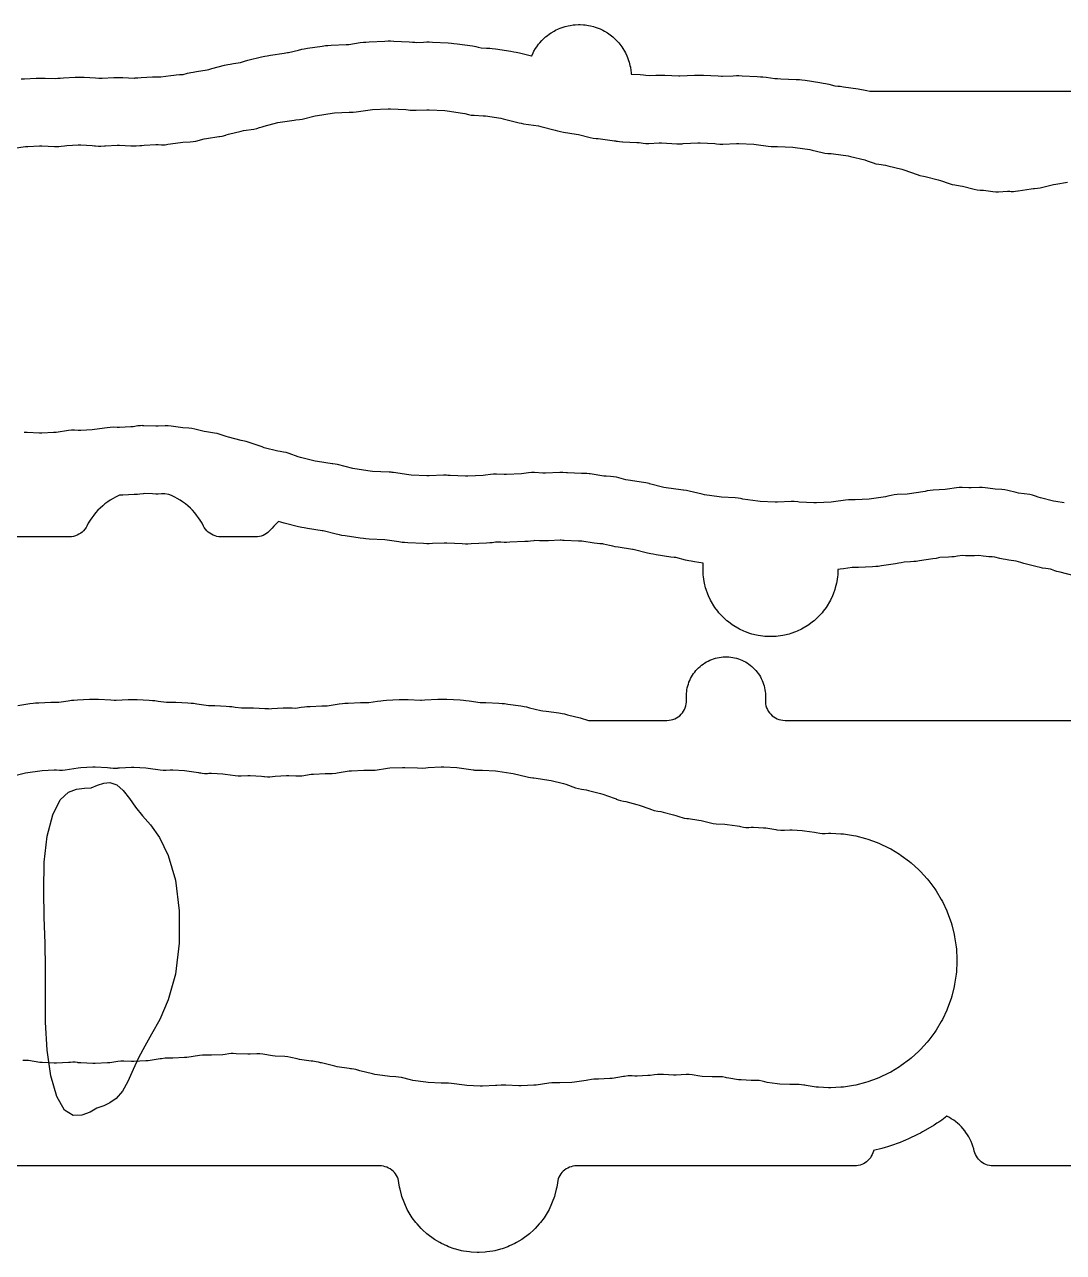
# Model space of a CAD drawing. Extents: x 425531 to 428300, y 1577248 to 1578701.
# Drawn here: x 427149.9 to 427364.6, y 1578158.7 to 1578412.3 of the extents above; entities that cross this region are included whole.
import ezdxf

# ---------------------------------------------------------------- set-up
doc = ezdxf.new("R2010")
doc.units = 21
for name, color, linetype, true_color in [('L-GOLF-BNKR', 7, 'Continuous', 0xe9dcb5), ('L-GOLF-FWY', 7, 'Continuous', 0x6a9e35), ('L-GOLF-ROUGH', 7, 'Continuous', 0x4f7d2c)]:
    doc.layers.add(name, color=color, linetype=linetype, true_color=true_color)

msp = doc.modelspace()

# ---------------------------------------------------------------- linework, layer by layer
at = {"layer": 'L-GOLF-BNKR', "elevation": 72.17}
msp.add_lwpolyline([(427154.2, 1578222.6), (427154, 1578227.9), (427153.9, 1578233.5), (427154, 1578239.3), (427154.6, 1578244.7), (427155.8, 1578249.1), (427157.3, 1578252.2), (427159, 1578253.8), (427160.7, 1578254.4), (427162.3, 1578254.6), (427163.7, 1578254.7), (427165, 1578255.2), (427166.3, 1578255.6), (427167.6, 1578255.8), (427169, 1578255.3), (427170.3, 1578254.1), (427171.6, 1578252.5), (427172.9, 1578250.7), (427174.3, 1578248.9), (427176, 1578247), (427177.8, 1578244.4), (427179.6, 1578240.7), (427181.1, 1578235.6), (427181.9, 1578229.3), (427181.9, 1578222.6), (427181.1, 1578216.2), (427179.6, 1578210.9), (427177.9, 1578206.8), (427176.2, 1578203.8), (427174.8, 1578201.3), (427173.5, 1578198.9), (427172.4, 1578196.5), (427171.3, 1578194), (427170.2, 1578192), (427168.9, 1578190.5), (427167.6, 1578189.6), (427166.3, 1578189), (427164.9, 1578188.5), (427163.5, 1578187.7), (427161.8, 1578187.1), (427160, 1578187), (427158.2, 1578188.1), (427156.6, 1578190.9), (427155.4, 1578195.2), (427154.6, 1578200.5), (427154.3, 1578206.3), (427154.3, 1578212), (427154.3, 1578217.4), (427154.2, 1578222.6)], close=True, dxfattribs=at)
at = {"layer": 'L-GOLF-FWY'}
for points, elevation in [([(427147.78, 1578386.73), (427150.15, 1578387.08), (427150.64, 1578387.13), (427153.05, 1578387.25), (427153.55, 1578387.25), (427156.11, 1578387.12), (427156.15, 1578387.12), (427156.59, 1578387.1), (427157, 1578387.11), (427157.51, 1578387.16), (427158.17, 1578387.26), (427158.66, 1578387.31), (427161.05, 1578387.42), (427161.55, 1578387.42), (427163.94, 1578387.31), (427164.43, 1578387.26), (427164.6, 1578387.23), (427165.21, 1578387.17), (427165.7, 1578387.17), (427166.43, 1578387.25), (427166.43, 1578387.24), (427166.69, 1578387.26), (427169.05, 1578387.38), (427169.55, 1578387.38), (427171.91, 1578387.26), (427172.16, 1578387.25), (427172.25, 1578387.24), (427173.01, 1578387.21), (427173.78, 1578387.28), (427174.2, 1578387.34), (427174.69, 1578387.39), (427177.05, 1578387.5), (427177.55, 1578387.5), (427178.21, 1578387.47), (427178.97, 1578387.48), (427179.56, 1578387.56), (427182.17, 1578387.94), (427182.64, 1578387.99), (427184.14, 1578388.06), (427184.75, 1578388.12), (427185.35, 1578388.24), (427187.04, 1578388.66), (427187.53, 1578388.76), (427190.1, 1578389.14), (427190.22, 1578389.17), (427190.8, 1578389.26), (427191.54, 1578389.47), (427191.6, 1578389.49), (427192.07, 1578389.64), (427194.7, 1578390.29), (427195.18, 1578390.39), (427197.32, 1578390.71), (427197.92, 1578390.83), (427198.5, 1578391.01), (427199.01, 1578391.19), (427199.48, 1578391.33), (427202.3, 1578392.04), (427202.79, 1578392.13), (427205.66, 1578392.56), (427205.99, 1578392.59), (427205.99, 1578392.59), (427206.72, 1578392.67), (427207.32, 1578392.78), (427209.96, 1578393.45), (427210.44, 1578393.54), (427213.49, 1578393.99), (427213.98, 1578394.04), (427217.05, 1578394.19), (427217.3, 1578394.2), (427217.37, 1578394.2), (427217.55, 1578394.21), (427217.86, 1578394.21), (427218.47, 1578394.27), (427221.38, 1578394.7), (427221.87, 1578394.75), (427225.05, 1578394.9), (427225.55, 1578394.9), (427228.73, 1578394.75), (427229.22, 1578394.7), (427229.63, 1578394.64), (427230.24, 1578394.58), (427230.85, 1578394.58), (427233.05, 1578394.69), (427233.55, 1578394.69), (427236.76, 1578394.53), (427237.25, 1578394.48), (427240.43, 1578394.01), (427240.92, 1578393.91), (427241.65, 1578393.73), (427242.25, 1578393.61), (427242.86, 1578393.55), (427244.71, 1578393.46), (427245.2, 1578393.41), (427248.34, 1578392.95), (427248.82, 1578392.85), (427251.89, 1578392.08), (427252.13, 1578392.01), (427252.57, 1578391.9), (427253.03, 1578391.81), (427256.15, 1578391.35), (427256.63, 1578391.25), (427259.61, 1578390.51), (427260.08, 1578390.36), (427260.11, 1578390.35), (427260.7, 1578390.17), (427261.3, 1578390.05), (427263.95, 1578389.66), (427264.43, 1578389.57), (427266.81, 1578388.97), (427267.41, 1578388.85), (427268.02, 1578388.79), (427268.45, 1578388.77), (427268.94, 1578388.72), (427271.82, 1578388.29), (427272.06, 1578388.25), (427272.17, 1578388.23), (427272.35, 1578388.2), (427272.48, 1578388.18), (427272.88, 1578388.13), (427273.49, 1578388.1), (427273.49, 1578388.1), (427273.55, 1578388.1), (427276.45, 1578387.96), (427276.94, 1578387.91), (427277.73, 1578387.79), (427278.34, 1578387.73), (427278.95, 1578387.73), (427281.05, 1578387.83), (427281.55, 1578387.83), (427284.71, 1578387.68), (427284.75, 1578387.68), (427285.2, 1578387.66), (427285.85, 1578387.69), (427286.02, 1578387.7), (427289.05, 1578387.85), (427289.55, 1578387.85), (427292.58, 1578387.7), (427292.88, 1578387.67), (427292.88, 1578387.67), (427293.61, 1578387.6), (427294.22, 1578387.6), (427297.05, 1578387.74), (427297.55, 1578387.74), (427300.64, 1578387.59), (427301.13, 1578387.54), (427303.59, 1578387.18), (427304.2, 1578387.12), (427304.82, 1578387.12), (427305.05, 1578387.13), (427305.55, 1578387.13), (427308.66, 1578386.97), (427309.15, 1578386.93), (427312.23, 1578386.47), (427312.71, 1578386.37), (427314.72, 1578385.87), (427315.32, 1578385.75), (427315.93, 1578385.69), (427316.6, 1578385.66), (427317.09, 1578385.61), (427320.11, 1578385.16), (427320.59, 1578385.07), (427323.56, 1578384.32), (427324.03, 1578384.18), (427325.26, 1578383.74), (427325.84, 1578383.56), (427326.44, 1578383.44), (427327.86, 1578383.23), (427328.34, 1578383.14), (427331.18, 1578382.42), (427331.65, 1578382.28), (427334.37, 1578381.31), (427334.95, 1578381.13), (427335.67, 1578380.99), (427335.67, 1578380.99), (427336.02, 1578380.92), (427338.71, 1578380.25), (427339.18, 1578380.1), (427340.99, 1578379.45), (427341.58, 1578379.28), (427342.18, 1578379.16), (427343.24, 1578379), (427343.73, 1578378.9), (427346.15, 1578378.3), (427346.75, 1578378.18), (427347.36, 1578378.12), (427348.08, 1578378.08), (427348.56, 1578378.03), (427349.99, 1578377.82), (427350.6, 1578377.76), (427351.21, 1578377.76), (427353.05, 1578377.85), (427353.55, 1578377.85), (427353.8, 1578377.84), (427354.31, 1578377.84), (427354.72, 1578377.87), (427355.19, 1578377.94), (427355.23, 1578377.95), (427357.94, 1578378.35), (427358.43, 1578378.4), (427358.61, 1578378.41), (427359.22, 1578378.47), (427359.82, 1578378.59), (427362.55, 1578379.27), (427363.03, 1578379.36), (427365.43, 1578379.72)], 75.29), ([(427364.72, 1578313.54), (427363.03, 1578313.79), (427362.55, 1578313.89), (427359.85, 1578314.57), (427359.38, 1578314.71), (427358.81, 1578314.91), (427358.22, 1578315.09), (427357.62, 1578315.21), (427355.34, 1578315.55), (427354.86, 1578315.64), (427353.09, 1578316.09), (427352.49, 1578316.21), (427351.88, 1578316.27), (427350.52, 1578316.33), (427350.03, 1578316.38), (427348.44, 1578316.62), (427347.83, 1578316.68), (427347.22, 1578316.68), (427345.55, 1578316.6), (427345.05, 1578316.6), (427343.7, 1578316.66), (427343.08, 1578316.66), (427342.47, 1578316.6), (427340.65, 1578316.33), (427340.16, 1578316.28), (427337.68, 1578316.16), (427337.07, 1578316.1), (427336.47, 1578315.98), (427336.02, 1578315.87), (427335.54, 1578315.77), (427332.8, 1578315.37), (427332.31, 1578315.32), (427330.23, 1578315.22), (427329.62, 1578315.16), (427329.02, 1578315.04), (427328.34, 1578314.87), (427327.86, 1578314.77), (427324.96, 1578314.34), (427324.47, 1578314.29), (427321.55, 1578314.15), (427321.05, 1578314.15), (427320.82, 1578314.16), (427320.2, 1578314.16), (427319.59, 1578314.1), (427317.09, 1578313.73), (427316.6, 1578313.68), (427313.55, 1578313.53), (427313.05, 1578313.53), (427310, 1578313.68), (427309.69, 1578313.71), (427309.69, 1578313.71), (427308.96, 1578313.78), (427308.35, 1578313.78), (427305.55, 1578313.64), (427305.05, 1578313.64), (427301.94, 1578313.8), (427301.45, 1578313.85), (427298.37, 1578314.3), (427298.13, 1578314.34), (427297.89, 1578314.39), (427297.89, 1578314.39), (427297.41, 1578314.49), (427296.8, 1578314.55), (427293.96, 1578314.69), (427293.47, 1578314.74), (427290.4, 1578315.19), (427289.92, 1578315.29), (427287.29, 1578315.95), (427286.69, 1578316.06), (427286.08, 1578316.12), (427286.02, 1578316.13), (427285.53, 1578316.18), (427282.53, 1578316.62), (427282.05, 1578316.72), (427279.1, 1578317.45), (427278.98, 1578317.49), (427278.33, 1578317.65), (427277.85, 1578317.72), (427274.69, 1578318.19), (427274.2, 1578318.29), (427272.22, 1578318.79), (427271.62, 1578318.91), (427271.01, 1578318.97), (427270.15, 1578319.01), (427269.66, 1578319.06), (427266.82, 1578319.48), (427266.6, 1578319.5), (427266.11, 1578319.56), (427265.48, 1578319.57), (427265.42, 1578319.57), (427265.17, 1578319.58), (427265.05, 1578319.58), (427262.15, 1578319.73), (427261.89, 1578319.75), (427261.14, 1578319.82), (427260.53, 1578319.82), (427257.55, 1578319.67), (427257.05, 1578319.67), (427255.32, 1578319.76), (427254.71, 1578319.76), (427254.1, 1578319.7), (427253.1, 1578319.55), (427252.62, 1578319.5), (427249.55, 1578319.35), (427249.05, 1578319.35), (427247.45, 1578319.43), (427246.84, 1578319.43), (427246.23, 1578319.37), (427245.2, 1578319.22), (427244.71, 1578319.17), (427241.55, 1578319.02), (427241.05, 1578319.02), (427237.89, 1578319.17), (427237.64, 1578319.19), (427237.6, 1578319.19), (427237.4, 1578319.2), (427237.11, 1578319.23), (427236.49, 1578319.23), (427233.55, 1578319.09), (427233.05, 1578319.09), (427229.84, 1578319.25), (427229.35, 1578319.29), (427226.15, 1578319.77), (427225.92, 1578319.79), (427225.66, 1578319.83), (427225.3, 1578319.85), (427225.29, 1578319.85), (427221.86, 1578320.02), (427221.38, 1578320.07), (427218.22, 1578320.54), (427217.74, 1578320.63), (427214.6, 1578321.42), (427214.15, 1578321.52), (427213.63, 1578321.59), (427213.49, 1578321.6), (427210.44, 1578322.06), (427209.96, 1578322.15), (427206.97, 1578322.9), (427206.5, 1578323.04), (427204.61, 1578323.72), (427204.03, 1578323.9), (427203.43, 1578324.02), (427202.78, 1578324.11), (427202.3, 1578324.21), (427199.48, 1578324.91), (427199.01, 1578325.06), (427196.35, 1578326.01), (427195.76, 1578326.19), (427195.04, 1578326.33), (427195.04, 1578326.33), (427194.69, 1578326.4), (427192.06, 1578327.06), (427191.6, 1578327.2), (427190.35, 1578327.65), (427189.77, 1578327.82), (427189.16, 1578327.94), (427187.53, 1578328.19), (427187.04, 1578328.28), (427185.12, 1578328.76), (427184.52, 1578328.88), (427183.91, 1578328.94), (427182.64, 1578329.01), (427182.15, 1578329.05), (427180.23, 1578329.34), (427179.62, 1578329.4), (427179, 1578329.4), (427177.55, 1578329.33), (427177.05, 1578329.33), (427174.59, 1578329.45), (427174.41, 1578329.45), (427174.28, 1578329.46), (427173.87, 1578329.45), (427173.36, 1578329.39), (427172.4, 1578329.25), (427171.91, 1578329.2), (427169.55, 1578329.09), (427169.05, 1578329.09), (427168.39, 1578329.12), (427167.62, 1578329.11), (427167.02, 1578329.03), (427164.42, 1578328.65), (427163.94, 1578328.6), (427161.55, 1578328.48), (427161.05, 1578328.48), (427160.25, 1578328.52), (427159.63, 1578328.52), (427159.02, 1578328.46), (427156.45, 1578328.08), (427155.96, 1578328.03), (427153.55, 1578327.91), (427153.05, 1578327.91), (427150.52, 1578328.04), (427149.9, 1578328.04)], 75.29), ([(427148.21, 1578257.27), (427150.15, 1578257.75), (427150.63, 1578257.85), (427153.09, 1578258.21), (427153.58, 1578258.26), (427156.05, 1578258.38), (427156.55, 1578258.38), (427157.14, 1578258.35), (427157.76, 1578258.35), (427158.37, 1578258.41), (427161.05, 1578258.82), (427161.55, 1578258.87), (427164.05, 1578258.99), (427164.55, 1578258.99), (427167.06, 1578258.86), (427167.55, 1578258.82), (427167.71, 1578258.79), (427168.23, 1578258.74), (427168.64, 1578258.73), (427169.16, 1578258.76), (427169.32, 1578258.78), (427169.58, 1578258.8), (427172.05, 1578258.92), (427172.55, 1578258.92), (427175.03, 1578258.8), (427175.52, 1578258.75), (427177.98, 1578258.38), (427178.59, 1578258.32), (427179.2, 1578258.32), (427180.05, 1578258.36), (427180.55, 1578258.36), (427182.97, 1578258.25), (427183.46, 1578258.2), (427185.87, 1578257.84), (427186.11, 1578257.8), (427186.14, 1578257.79), (427186.35, 1578257.76), (427186.62, 1578257.71), (427187.11, 1578257.66), (427187.72, 1578257.66), (427188.05, 1578257.68), (427188.55, 1578257.68), (427190.91, 1578257.56), (427191.4, 1578257.51), (427193.49, 1578257.2), (427194.1, 1578257.14), (427194.71, 1578257.14), (427196.05, 1578257.21), (427196.55, 1578257.21), (427198.88, 1578257.09), (427199.37, 1578257.04), (427199.5, 1578257.02), (427200.11, 1578256.96), (427200.6, 1578256.96), (427201.21, 1578257.02), (427201.21, 1578257.02), (427201.7, 1578257.07), (427204.05, 1578257.19), (427204.55, 1578257.19), (427205.98, 1578257.12), (427206.6, 1578257.12), (427207.21, 1578257.18), (427209.14, 1578257.46), (427209.63, 1578257.51), (427212.05, 1578257.63), (427212.55, 1578257.63), (427212.74, 1578257.62), (427213.51, 1578257.63), (427214.27, 1578257.73), (427214.27, 1578257.73), (427214.51, 1578257.78), (427217.03, 1578258.15), (427217.52, 1578258.2), (427220.05, 1578258.32), (427220.55, 1578258.32), (427221.2, 1578258.29), (427221.81, 1578258.29), (427222.42, 1578258.35), (427224.92, 1578258.72), (427225.41, 1578258.77), (427228.05, 1578258.9), (427228.55, 1578258.9), (427231.16, 1578258.77), (427232.09, 1578258.74), (427232.85, 1578258.8), (427232.86, 1578258.8), (427233.34, 1578258.85), (427236.05, 1578258.98), (427236.55, 1578258.98), (427239.26, 1578258.85), (427239.74, 1578258.8), (427242.63, 1578258.37), (427242.71, 1578258.37), (427242.94, 1578258.33), (427243.35, 1578258.3), (427243.86, 1578258.3), (427244.05, 1578258.31), (427244.55, 1578258.31), (427247.25, 1578258.18), (427247.74, 1578258.13), (427250.43, 1578257.73), (427250.91, 1578257.64), (427253.78, 1578256.92), (427253.78, 1578256.92), (427253.82, 1578256.91), (427254.08, 1578256.84), (427254.49, 1578256.77), (427254.99, 1578256.73), (427255.18, 1578256.72), (427255.67, 1578256.67), (427258.28, 1578256.28), (427258.76, 1578256.19), (427261.31, 1578255.55), (427261.78, 1578255.4), (427263.81, 1578254.68), (427264.39, 1578254.5), (427264.99, 1578254.38), (427266.01, 1578254.23), (427266.5, 1578254.14), (427268.93, 1578253.53), (427269.4, 1578253.38), (427271.75, 1578252.54), (427271.98, 1578252.45), (427272.17, 1578252.38), (427272.21, 1578252.36), (427272.62, 1578252.19), (427273.09, 1578252.05), (427273.69, 1578251.93), (427273.71, 1578251.93), (427274.19, 1578251.83), (427276.47, 1578251.26), (427276.94, 1578251.12), (427279.16, 1578250.32), (427279.3, 1578250.27), (427280.06, 1578250.01), (427280.81, 1578249.85), (427281.43, 1578249.76), (427281.91, 1578249.66), (427284.06, 1578249.12), (427284.53, 1578248.98), (427285.35, 1578248.69), (427285.84, 1578248.53), (427286.24, 1578248.44), (427286.75, 1578248.37), (427286.91, 1578248.36), (427287.16, 1578248.33), (427289.24, 1578248.02), (427289.73, 1578247.92), (427291.64, 1578247.44), (427292.24, 1578247.32), (427292.85, 1578247.26), (427294.62, 1578247.18), (427295.11, 1578247.13), (427297.16, 1578246.82), (427297.64, 1578246.73), (427297.86, 1578246.67), (427298.46, 1578246.55), (427298.95, 1578246.51), (427299.56, 1578246.51), (427300.05, 1578246.53), (427300.55, 1578246.53), (427302.62, 1578246.43), (427303.11, 1578246.38), (427305.16, 1578246.07), (427305.4, 1578246.03), (427305.42, 1578246.03), (427306.18, 1578245.93), (427306.94, 1578245.92), (427308.05, 1578245.97), (427308.55, 1578245.97), (427310.63, 1578245.87), (427311.12, 1578245.82), (427313.19, 1578245.51), (427313.53, 1578245.45), (427313.53, 1578245.45), (427314.25, 1578245.31), (427314.73, 1578245.26), (427315.35, 1578245.26), (427316.05, 1578245.29), (427316.55, 1578245.29), (427318.63, 1578245.19), (427319.12, 1578245.14), (427321.19, 1578244.83), (427321.67, 1578244.74), (427323.69, 1578244.23), (427324.16, 1578244.09), (427326.13, 1578243.39), (427326.58, 1578243.2), (427328.47, 1578242.3), (427328.9, 1578242.07), (427330.69, 1578241), (427331.1, 1578240.73), (427332.78, 1578239.48), (427333.16, 1578239.17), (427334.71, 1578237.77), (427335.05, 1578237.42), (427336.46, 1578235.87), (427336.77, 1578235.5), (427338.01, 1578233.82), (427338.28, 1578233.41), (427339.36, 1578231.62), (427339.59, 1578231.19), (427340.48, 1578229.3), (427340.67, 1578228.84), (427341.37, 1578226.88), (427341.52, 1578226.41), (427342.02, 1578224.38), (427342.12, 1578223.9), (427342.43, 1578221.83), (427342.47, 1578221.35), (427342.58, 1578219.26), (427342.58, 1578218.77), (427342.47, 1578216.68), (427342.43, 1578216.2), (427342.12, 1578214.13), (427342.02, 1578213.65), (427341.52, 1578211.62), (427341.37, 1578211.15), (427340.67, 1578209.19), (427340.48, 1578208.73), (427339.59, 1578206.84), (427339.36, 1578206.41), (427338.28, 1578204.62), (427338.01, 1578204.21), (427336.77, 1578202.54), (427336.46, 1578202.16), (427335.05, 1578200.61), (427334.71, 1578200.26), (427333.16, 1578198.86), (427332.78, 1578198.55), (427331.1, 1578197.3), (427330.69, 1578197.03), (427328.9, 1578195.96), (427328.47, 1578195.73), (427326.58, 1578194.83), (427326.13, 1578194.64), (427324.16, 1578193.94), (427323.69, 1578193.8), (427321.67, 1578193.29), (427321.19, 1578193.2), (427319.12, 1578192.89), (427318.63, 1578192.84), (427316.55, 1578192.74), (427316.05, 1578192.74), (427313.97, 1578192.84), (427313.48, 1578192.89), (427311.41, 1578193.2), (427311.17, 1578193.24), (427310.97, 1578193.28), (427310.93, 1578193.28), (427310.49, 1578193.37), (427310, 1578193.42), (427309.39, 1578193.42), (427308.55, 1578193.38), (427308.05, 1578193.38), (427305.97, 1578193.48), (427305.48, 1578193.53), (427303.41, 1578193.84), (427302.93, 1578193.93), (427302.34, 1578194.08), (427301.74, 1578194.2), (427301.26, 1578194.25), (427300.64, 1578194.25), (427300.55, 1578194.24), (427300.05, 1578194.24), (427297.98, 1578194.34), (427297.49, 1578194.39), (427295.44, 1578194.7), (427294.96, 1578194.79), (427294.74, 1578194.85), (427294.14, 1578194.97), (427293.65, 1578195.01), (427293.04, 1578195.01), (427292.55, 1578194.99), (427292.05, 1578194.99), (427289.98, 1578195.09), (427289.49, 1578195.14), (427287.88, 1578195.38), (427287.27, 1578195.44), (427286.66, 1578195.44), (427284.55, 1578195.33), (427284.05, 1578195.33), (427281.94, 1578195.44), (427281.69, 1578195.46), (427281.69, 1578195.46), (427281.45, 1578195.47), (427281.2, 1578195.49), (427280.71, 1578195.49), (427280.1, 1578195.43), (427279.24, 1578195.3), (427278.76, 1578195.26), (427276.55, 1578195.15), (427276.05, 1578195.15), (427275.46, 1578195.18), (427274.69, 1578195.17), (427273.92, 1578195.06), (427273.71, 1578195.03), (427271.38, 1578194.68), (427270.89, 1578194.63), (427268.55, 1578194.52), (427268.3, 1578194.51), (427267.54, 1578194.51), (427267.06, 1578194.46), (427266.34, 1578194.32), (427266.34, 1578194.32), (427266.01, 1578194.26), (427263.54, 1578193.89), (427263.05, 1578193.84), (427260.55, 1578193.72), (427260.05, 1578193.72), (427259.49, 1578193.75), (427258.88, 1578193.75), (427258.27, 1578193.69), (427255.67, 1578193.3), (427255.18, 1578193.25), (427252.55, 1578193.12), (427252.05, 1578193.12), (427249.42, 1578193.25), (427249.25, 1578193.27), (427248.45, 1578193.3), (427247.54, 1578193.22), (427247.54, 1578193.22), (427247.25, 1578193.19), (427244.55, 1578193.06), (427244.05, 1578193.06), (427241.35, 1578193.19), (427240.86, 1578193.24), (427238.15, 1578193.64), (427237.54, 1578193.7), (427236.93, 1578193.7), (427236.55, 1578193.68), (427236.05, 1578193.68), (427233.34, 1578193.81), (427232.86, 1578193.86), (427230.17, 1578194.26), (427229.69, 1578194.35), (427227.84, 1578194.82), (427227.24, 1578194.94), (427226.63, 1578195), (427225.41, 1578195.06), (427224.92, 1578195.11), (427222.3, 1578195.49), (427221.82, 1578195.59), (427219.25, 1578196.23), (427219.01, 1578196.3), (427218.86, 1578196.35), (427218.83, 1578196.36), (427218.4, 1578196.49), (427217.99, 1578196.58), (427217.47, 1578196.65), (427217.27, 1578196.67), (427216.99, 1578196.7), (427214.51, 1578197.07), (427214.03, 1578197.16), (427211.56, 1578197.78), (427211.33, 1578197.85), (427211.18, 1578197.89), (427211.09, 1578197.91), (427210.71, 1578198.03), (427210.23, 1578198.12), (427209.5, 1578198.2), (427209.5, 1578198.2), (427209.14, 1578198.23), (427206.73, 1578198.59), (427206.25, 1578198.68), (427204.93, 1578199.01), (427204.33, 1578199.13), (427203.72, 1578199.19), (427201.7, 1578199.29), (427201.21, 1578199.34), (427199.16, 1578199.65), (427198.55, 1578199.71), (427197.93, 1578199.71), (427196.55, 1578199.64), (427196.05, 1578199.64), (427193.7, 1578199.75), (427193.66, 1578199.76), (427193.07, 1578199.79), (427192.66, 1578199.78), (427192.16, 1578199.73), (427191.4, 1578199.61), (427190.91, 1578199.56), (427188.55, 1578199.45), (427188.05, 1578199.45), (427187.46, 1578199.48), (427186.7, 1578199.47), (427186.08, 1578199.38), (427183.45, 1578199), (427182.97, 1578198.95), (427180.55, 1578198.83), (427180.05, 1578198.83), (427179.79, 1578198.85), (427179.02, 1578198.84), (427178.27, 1578198.73), (427178.23, 1578198.73), (427177.99, 1578198.68), (427175.52, 1578198.32), (427175.03, 1578198.27), (427172.55, 1578198.15), (427172.05, 1578198.15), (427170.47, 1578198.23), (427169.86, 1578198.23), (427169.25, 1578198.17), (427167.55, 1578197.91), (427167.06, 1578197.87), (427164.55, 1578197.74), (427164.05, 1578197.74), (427161.54, 1578197.87), (427161.05, 1578197.91), (427160.88, 1578197.94), (427160.37, 1578197.99), (427159.95, 1578198), (427159.43, 1578197.97), (427159.27, 1578197.96), (427159, 1578197.94), (427156.55, 1578197.81), (427156.05, 1578197.81), (427153.58, 1578197.94), (427153.09, 1578197.98), (427150.79, 1578198.33), (427150.18, 1578198.39), (427149.57, 1578198.39)], 74.93)]:
    msp.add_lwpolyline(points, dxfattribs=dict(at, elevation=elevation))
at = {"layer": 'L-GOLF-ROUGH'}
for points, elevation in [([(427149.26, 1578401.06), (427149.95, 1578401.11), (427152.37, 1578401.23), (427153.05, 1578401.25), (427153.55, 1578401.25), (427154.23, 1578401.23), (427156.3, 1578401.13), (427156.8, 1578401.19), (427157.28, 1578401.24), (427157.97, 1578401.29), (427160.37, 1578401.41), (427161.05, 1578401.42), (427161.55, 1578401.42), (427162.23, 1578401.41), (427164.63, 1578401.29), (427165.32, 1578401.24), (427165.53, 1578401.22), (427165.61, 1578401.22), (427166, 1578401.25), (427168.37, 1578401.36), (427169.05, 1578401.38), (427169.55, 1578401.38), (427170.23, 1578401.36), (427172.6, 1578401.25), (427172.63, 1578401.25), (427172.83, 1578401.27), (427173.32, 1578401.32), (427174.01, 1578401.37), (427176.37, 1578401.49), (427177.05, 1578401.5), (427177.55, 1578401.5), (427178.07, 1578401.49), (427180.15, 1578401.79), (427180.81, 1578401.87), (427181.29, 1578401.92), (427181.96, 1578401.97), (427182.69, 1578402), (427183.64, 1578402.24), (427184.31, 1578402.39), (427184.79, 1578402.49), (427185.47, 1578402.61), (427187.68, 1578402.93), (427188, 1578403.03), (427188.66, 1578403.22), (427191.29, 1578403.88), (427191.96, 1578404.03), (427192.45, 1578404.12), (427193.12, 1578404.24), (427194.54, 1578404.45), (427194.95, 1578404.58), (427195.42, 1578404.73), (427196.08, 1578404.91), (427198.9, 1578405.62), (427199.57, 1578405.77), (427200.05, 1578405.86), (427200.73, 1578405.98), (427203.61, 1578406.41), (427204.29, 1578406.49), (427204.51, 1578406.51), (427206.56, 1578407.03), (427207.23, 1578407.18), (427207.71, 1578407.27), (427208.39, 1578407.39), (427211.43, 1578407.84), (427212.12, 1578407.93), (427212.6, 1578407.97), (427213.29, 1578408.03), (427216.37, 1578408.18), (427216.71, 1578408.19), (427216.88, 1578408.19), (427216.94, 1578408.2), (427219.32, 1578408.55), (427220.01, 1578408.63), (427220.49, 1578408.68), (427221.18, 1578408.73), (427224.37, 1578408.89), (427225.05, 1578408.9), (427225.55, 1578408.9), (427226.23, 1578408.89), (427229.42, 1578408.73), (427230.11, 1578408.68), (427230.59, 1578408.63), (427230.88, 1578408.6), (427232.37, 1578408.67), (427233.05, 1578408.69), (427233.55, 1578408.69), (427234.23, 1578408.67), (427237.45, 1578408.51), (427238.13, 1578408.46), (427238.62, 1578408.41), (427239.3, 1578408.33), (427242.49, 1578407.86), (427243.17, 1578407.74), (427243.65, 1578407.64), (427244.31, 1578407.49), (427245.4, 1578407.44), (427246.08, 1578407.39), (427246.57, 1578407.34), (427247.25, 1578407.26), (427250.39, 1578406.79), (427251.07, 1578406.68), (427251.55, 1578406.58), (427252.22, 1578406.43), (427254.71, 1578405.8), (427254.73, 1578405.85), (427255.02, 1578406.45), (427255.2, 1578406.79), (427255.54, 1578407.36), (427255.76, 1578407.69), (427256.15, 1578408.22), (427256.4, 1578408.52), (427256.84, 1578409.01), (427257.12, 1578409.29), (427257.61, 1578409.73), (427257.91, 1578409.98), (427258.44, 1578410.37), (427258.77, 1578410.59), (427259.34, 1578410.93), (427259.68, 1578411.11), (427260.28, 1578411.4), (427260.64, 1578411.55), (427261.26, 1578411.77), (427261.64, 1578411.88), (427262.28, 1578412.04), (427262.66, 1578412.12), (427263.32, 1578412.22), (427263.71, 1578412.26), (427264.37, 1578412.29), (427264.76, 1578412.29), (427265.42, 1578412.26), (427265.81, 1578412.22), (427266.46, 1578412.12), (427266.85, 1578412.04), (427267.49, 1578411.88), (427267.86, 1578411.77), (427268.48, 1578411.55), (427268.85, 1578411.4), (427269.44, 1578411.11), (427269.79, 1578410.93), (427270.36, 1578410.59), (427270.68, 1578410.37), (427271.21, 1578409.98), (427271.51, 1578409.73), (427272, 1578409.29), (427272.28, 1578409.01), (427272.72, 1578408.52), (427272.97, 1578408.22), (427273.37, 1578407.69), (427273.58, 1578407.36), (427273.92, 1578406.79), (427274.11, 1578406.45), (427274.39, 1578405.85), (427274.54, 1578405.49), (427274.76, 1578404.87), (427274.88, 1578404.49), (427275.04, 1578403.85), (427275.11, 1578403.47), (427275.21, 1578402.81), (427275.25, 1578402.42), (427275.25, 1578402.4), (427275.29, 1578402.03), (427277.14, 1578401.94), (427277.82, 1578401.89), (427278.31, 1578401.84), (427278.99, 1578401.76), (427279.03, 1578401.75), (427280.37, 1578401.82), (427281.05, 1578401.83), (427281.55, 1578401.83), (427282.23, 1578401.82), (427285.16, 1578401.67), (427285.33, 1578401.68), (427288.37, 1578401.83), (427289.05, 1578401.85), (427289.55, 1578401.85), (427290.23, 1578401.83), (427293.27, 1578401.68), (427293.95, 1578401.63), (427294.14, 1578401.61), (427296.37, 1578401.72), (427297.05, 1578401.74), (427297.55, 1578401.74), (427298.23, 1578401.72), (427301.33, 1578401.57), (427302.02, 1578401.52), (427302.5, 1578401.47), (427303.19, 1578401.39), (427304.97, 1578401.13), (427305.05, 1578401.13), (427305.55, 1578401.13), (427306.23, 1578401.11), (427309.34, 1578400.96), (427310.03, 1578400.91), (427310.52, 1578400.86), (427311.2, 1578400.77), (427314.28, 1578400.32), (427314.96, 1578400.2), (427315.44, 1578400.1), (427316.11, 1578399.95), (427317.39, 1578399.63), (427317.97, 1578399.59), (427318.46, 1578399.54), (427319.14, 1578399.46), (427322.16, 1578399.01), (427322.84, 1578398.89), (427323.32, 1578398.8), (427323.99, 1578398.65), (427324.57, 1578398.5), (427389.72, 1578398.5)], 74.32), ([(427366.79, 1578298.46), (427363.92, 1578299.18), (427363.26, 1578299.37), (427362.79, 1578299.51), (427362.14, 1578299.73), (427361.91, 1578299.81), (427360.97, 1578299.94), (427360.3, 1578300.06), (427359.82, 1578300.16), (427359.15, 1578300.31), (427356.44, 1578300.99), (427355.78, 1578301.17), (427355.31, 1578301.31), (427354.83, 1578301.47), (427353.29, 1578301.7), (427352.61, 1578301.82), (427352.13, 1578301.91), (427351.46, 1578302.06), (427350.43, 1578302.32), (427349.84, 1578302.35), (427349.15, 1578302.4), (427348.66, 1578302.45), (427347.98, 1578302.53), (427347.15, 1578302.66), (427346.23, 1578302.61), (427345.55, 1578302.6), (427345.05, 1578302.6), (427344.37, 1578302.61), (427343.77, 1578302.64), (427342.71, 1578302.48), (427342.02, 1578302.4), (427341.54, 1578302.35), (427340.85, 1578302.3), (427339.09, 1578302.21), (427338.75, 1578302.14), (427338.27, 1578302.04), (427337.59, 1578301.93), (427334.85, 1578301.52), (427334.17, 1578301.43), (427333.68, 1578301.39), (427333, 1578301.34), (427331.67, 1578301.27), (427331.07, 1578301.14), (427330.59, 1578301.04), (427329.91, 1578300.92), (427327.01, 1578300.49), (427326.33, 1578300.41), (427325.84, 1578300.36), (427325.16, 1578300.31), (427322.23, 1578300.17), (427321.54, 1578300.15), (427321.05, 1578300.15), (427320.97, 1578300.15), (427319.14, 1578299.88), (427318.46, 1578299.8), (427318, 1578299.75), (427318, 1578299.63), (427317.96, 1578298.66), (427317.92, 1578298.27), (427317.77, 1578297.3), (427317.7, 1578296.92), (427317.46, 1578295.97), (427317.35, 1578295.6), (427317.02, 1578294.68), (427316.87, 1578294.31), (427316.45, 1578293.43), (427316.27, 1578293.09), (427315.76, 1578292.25), (427315.55, 1578291.92), (427314.96, 1578291.14), (427314.72, 1578290.84), (427314.06, 1578290.11), (427313.78, 1578289.83), (427313.06, 1578289.18), (427312.76, 1578288.93), (427311.97, 1578288.35), (427311.65, 1578288.13), (427310.81, 1578287.63), (427310.46, 1578287.44), (427309.58, 1578287.03), (427309.22, 1578286.88), (427308.3, 1578286.55), (427307.92, 1578286.43), (427306.98, 1578286.2), (427306.59, 1578286.12), (427305.63, 1578285.98), (427305.24, 1578285.94), (427304.26, 1578285.89), (427303.87, 1578285.89), (427302.89, 1578285.94), (427302.5, 1578285.98), (427301.54, 1578286.12), (427301.15, 1578286.2), (427300.21, 1578286.43), (427299.83, 1578286.55), (427298.91, 1578286.88), (427298.55, 1578287.03), (427297.67, 1578287.44), (427297.32, 1578287.63), (427296.49, 1578288.13), (427296.16, 1578288.35), (427295.38, 1578288.93), (427295.07, 1578289.18), (427294.35, 1578289.83), (427294.07, 1578290.11), (427293.42, 1578290.84), (427293.17, 1578291.14), (427292.59, 1578291.92), (427292.37, 1578292.25), (427291.87, 1578293.09), (427291.68, 1578293.43), (427291.26, 1578294.31), (427291.11, 1578294.68), (427290.78, 1578295.6), (427290.67, 1578295.97), (427290.43, 1578296.92), (427290.36, 1578297.3), (427290.21, 1578298.27), (427290.18, 1578298.66), (427290.13, 1578299.63), (427290.13, 1578300.03), (427290.18, 1578301), (427290.18, 1578301.07), (427288.35, 1578301.34), (427287.67, 1578301.46), (427287.19, 1578301.56), (427286.52, 1578301.71), (427284.51, 1578302.21), (427284.16, 1578302.24), (427283.48, 1578302.33), (427280.48, 1578302.77), (427279.8, 1578302.89), (427279.32, 1578302.99), (427278.65, 1578303.14), (427275.7, 1578303.87), (427275.65, 1578303.89), (427275.56, 1578303.91), (427272.63, 1578304.35), (427271.95, 1578304.46), (427271.47, 1578304.56), (427270.8, 1578304.71), (427269.56, 1578305.02), (427269.46, 1578305.03), (427268.78, 1578305.08), (427268.29, 1578305.12), (427267.61, 1578305.21), (427265.12, 1578305.58), (427265.06, 1578305.58), (427264.82, 1578305.58), (427264.65, 1578305.59), (427264.53, 1578305.59), (427264.37, 1578305.6), (427261.46, 1578305.74), (427261.11, 1578305.77), (427260.85, 1578305.78), (427260.59, 1578305.81), (427258.23, 1578305.69), (427257.55, 1578305.67), (427257.05, 1578305.67), (427256.37, 1578305.69), (427255.4, 1578305.74), (427255.16, 1578305.7), (427254.48, 1578305.62), (427253.99, 1578305.57), (427253.3, 1578305.52), (427250.23, 1578305.37), (427249.55, 1578305.35), (427249.05, 1578305.35), (427248.37, 1578305.37), (427247.53, 1578305.41), (427247.25, 1578305.37), (427246.57, 1578305.29), (427246.08, 1578305.24), (427245.4, 1578305.19), (427242.23, 1578305.03), (427241.55, 1578305.02), (427241.05, 1578305.02), (427240.37, 1578305.03), (427237.2, 1578305.19), (427236.86, 1578305.21), (427236.72, 1578305.22), (427236.65, 1578305.22), (427234.23, 1578305.1), (427233.55, 1578305.09), (427233.05, 1578305.09), (427232.37, 1578305.1), (427229.15, 1578305.26), (427228.47, 1578305.31), (427227.98, 1578305.36), (427227.3, 1578305.45), (427224.4, 1578305.88), (427221.15, 1578306.04), (427220.47, 1578306.09), (427219.99, 1578306.14), (427219.32, 1578306.22), (427216.17, 1578306.69), (427215.49, 1578306.81), (427215.01, 1578306.9), (427214.34, 1578307.05), (427211.66, 1578307.72), (427211.43, 1578307.76), (427208.39, 1578308.21), (427207.71, 1578308.33), (427207.23, 1578308.42), (427206.56, 1578308.57), (427203.57, 1578309.32), (427202.91, 1578309.5), (427202.44, 1578309.64), (427202.22, 1578309.47), (427201.84, 1578309.12), (427201.43, 1578308.7), (427201.08, 1578308.32), (427200.78, 1578307.96), (427200.52, 1578307.67), (427200.23, 1578307.41), (427199.91, 1578307.17), (427199.58, 1578306.97), (427199.22, 1578306.8), (427198.85, 1578306.67), (427198.47, 1578306.58), (427198.08, 1578306.52), (427197.69, 1578306.5), (427190.51, 1578306.5), (427190.1, 1578306.52), (427189.7, 1578306.58), (427189.3, 1578306.69), (427188.92, 1578306.83), (427188.55, 1578307.02), (427188.2, 1578307.23), (427187.88, 1578307.49), (427187.59, 1578307.77), (427187.32, 1578308.09), (427187.09, 1578308.43), (427186.95, 1578308.69), (427186.95, 1578308.69), (427186.63, 1578309.29), (427186.25, 1578309.92), (427185.92, 1578310.41), (427185.49, 1578311), (427185.11, 1578311.46), (427184.62, 1578312), (427184.2, 1578312.42), (427183.66, 1578312.91), (427183.2, 1578313.29), (427182.61, 1578313.73), (427182.12, 1578314.05), (427181.49, 1578314.43), (427180.97, 1578314.71), (427180.31, 1578315.02), (427179.76, 1578315.25), (427179.72, 1578315.26), (427178.93, 1578315.38), (427178.23, 1578315.35), (427177.55, 1578315.33), (427177.05, 1578315.33), (427176.37, 1578315.35), (427174.64, 1578315.43), (427174.46, 1578315.4), (427173.77, 1578315.32), (427173.28, 1578315.27), (427172.6, 1578315.22), (427170.23, 1578315.1), (427169.59, 1578315.09), (427169.44, 1578315.02), (427168.77, 1578314.71), (427168.25, 1578314.43), (427167.62, 1578314.05), (427167.13, 1578313.73), (427166.54, 1578313.29), (427166.09, 1578312.91), (427165.54, 1578312.42), (427165.12, 1578312), (427164.63, 1578311.46), (427164.26, 1578311), (427163.82, 1578310.41), (427163.49, 1578309.92), (427163.11, 1578309.29), (427162.79, 1578308.69), (427162.79, 1578308.69), (427162.65, 1578308.43), (427162.42, 1578308.09), (427162.15, 1578307.77), (427161.86, 1578307.49), (427161.54, 1578307.23), (427161.19, 1578307.02), (427160.82, 1578306.83), (427160.44, 1578306.69), (427160.04, 1578306.58), (427159.64, 1578306.52), (427159.23, 1578306.5), (427070.63, 1578306.5)], 74.32), ([(427148.58, 1578271.7), (427151.03, 1578272.06), (427151.72, 1578272.15), (427152.2, 1578272.19), (427152.89, 1578272.24), (427155.37, 1578272.37), (427156.06, 1578272.38), (427156.55, 1578272.38), (427157.03, 1578272.37), (427158.98, 1578272.66), (427159.67, 1578272.75), (427160.16, 1578272.8), (427160.86, 1578272.85), (427163.37, 1578272.97), (427164.05, 1578272.99), (427164.55, 1578272.99), (427165.23, 1578272.97), (427167.74, 1578272.85), (427168.43, 1578272.8), (427168.73, 1578272.77), (427168.9, 1578272.78), (427171.37, 1578272.9), (427172.05, 1578272.92), (427172.55, 1578272.92), (427173.23, 1578272.9), (427175.72, 1578272.78), (427176.41, 1578272.73), (427176.89, 1578272.68), (427177.58, 1578272.6), (427179.28, 1578272.34), (427179.37, 1578272.35), (427180.05, 1578272.36), (427180.55, 1578272.36), (427181.23, 1578272.35), (427183.66, 1578272.23), (427184.35, 1578272.18), (427184.83, 1578272.13), (427185.52, 1578272.05), (427187.92, 1578271.69), (427188.01, 1578271.67), (427188.05, 1578271.68), (427188.55, 1578271.68), (427189.23, 1578271.66), (427191.6, 1578271.54), (427192.28, 1578271.49), (427192.77, 1578271.44), (427193.45, 1578271.36), (427194.79, 1578271.16), (427195.37, 1578271.19), (427196.05, 1578271.21), (427196.55, 1578271.21), (427197.23, 1578271.19), (427199.56, 1578271.08), (427200.25, 1578271.02), (427200.4, 1578271.01), (427201.01, 1578271.06), (427203.37, 1578271.17), (427204.05, 1578271.19), (427204.55, 1578271.19), (427205.23, 1578271.17), (427205.91, 1578271.14), (427207.08, 1578271.31), (427207.76, 1578271.4), (427208.25, 1578271.44), (427208.94, 1578271.5), (427211.37, 1578271.61), (427212.06, 1578271.63), (427212.5, 1578271.63), (427214.97, 1578272), (427215.65, 1578272.08), (427216.14, 1578272.13), (427216.83, 1578272.18), (427219.37, 1578272.31), (427220.06, 1578272.32), (427220.55, 1578272.32), (427221.1, 1578272.31), (427222.87, 1578272.57), (427223.55, 1578272.65), (427224.04, 1578272.7), (427224.72, 1578272.75), (427227.37, 1578272.88), (427228.05, 1578272.9), (427228.55, 1578272.9), (427229.23, 1578272.88), (427231.74, 1578272.76), (427231.97, 1578272.78), (427232.66, 1578272.83), (427235.37, 1578272.97), (427236.05, 1578272.98), (427236.55, 1578272.98), (427237.23, 1578272.97), (427239.94, 1578272.83), (427240.63, 1578272.78), (427241.12, 1578272.73), (427241.8, 1578272.65), (427244.07, 1578272.31), (427244.55, 1578272.31), (427245.23, 1578272.3), (427247.94, 1578272.16), (427248.63, 1578272.11), (427249.11, 1578272.07), (427249.8, 1578271.98), (427252.48, 1578271.58), (427253.16, 1578271.47), (427253.64, 1578271.37), (427254.31, 1578271.22), (427256.6, 1578270.65), (427257.04, 1578270.6), (427257.72, 1578270.52), (427260.33, 1578270.13), (427261.01, 1578270.01), (427261.49, 1578269.92), (427262.16, 1578269.77), (427264.72, 1578269.13), (427265.38, 1578268.94), (427265.85, 1578268.8), (427266.46, 1578268.6), (427282.62, 1578268.6), (427283.12, 1578268.63), (427283.52, 1578268.69), (427283.91, 1578268.79), (427284.29, 1578268.93), (427284.66, 1578269.11), (427285, 1578269.32), (427285.32, 1578269.57), (427285.61, 1578269.85), (427285.88, 1578270.15), (427286.11, 1578270.48), (427286.3, 1578270.84), (427286.46, 1578271.21), (427286.59, 1578271.59), (427286.67, 1578271.99), (427286.71, 1578272.39), (427286.71, 1578272.9), (427286.69, 1578273.34), (427286.69, 1578273.74), (427286.71, 1578274.15), (427286.75, 1578274.54), (427286.81, 1578274.94), (427286.88, 1578275.33), (427286.98, 1578275.73), (427287.1, 1578276.1), (427287.23, 1578276.49), (427287.39, 1578276.85), (427287.56, 1578277.22), (427287.75, 1578277.57), (427287.96, 1578277.92), (427288.17, 1578278.25), (427288.42, 1578278.58), (427288.67, 1578278.88), (427288.94, 1578279.18), (427289.22, 1578279.46), (427289.53, 1578279.74), (427289.83, 1578279.98), (427290.16, 1578280.23), (427290.48, 1578280.45), (427290.84, 1578280.66), (427291.18, 1578280.84), (427291.55, 1578281.02), (427291.92, 1578281.17), (427292.3, 1578281.31), (427292.68, 1578281.42), (427293.08, 1578281.52), (427293.46, 1578281.6), (427293.87, 1578281.66), (427294.26, 1578281.7), (427294.67, 1578281.72), (427295.06, 1578281.72), (427295.47, 1578281.7), (427295.86, 1578281.66), (427296.27, 1578281.6), (427296.65, 1578281.52), (427297.05, 1578281.42), (427297.43, 1578281.31), (427297.81, 1578281.17), (427298.18, 1578281.02), (427298.55, 1578280.84), (427298.89, 1578280.66), (427299.24, 1578280.45), (427299.57, 1578280.23), (427299.9, 1578279.98), (427300.2, 1578279.74), (427300.51, 1578279.46), (427300.79, 1578279.18), (427301.06, 1578278.88), (427301.31, 1578278.57), (427301.55, 1578278.25), (427301.77, 1578277.92), (427301.98, 1578277.57), (427302.17, 1578277.22), (427302.34, 1578276.85), (427302.49, 1578276.49), (427302.63, 1578276.1), (427302.75, 1578275.72), (427302.85, 1578275.33), (427302.92, 1578274.94), (427302.98, 1578274.54), (427303.02, 1578274.15), (427303.04, 1578273.74), (427303.04, 1578273.34), (427303.02, 1578272.9), (427303.02, 1578272.39), (427303.06, 1578271.99), (427303.14, 1578271.59), (427303.27, 1578271.21), (427303.42, 1578270.84), (427303.62, 1578270.48), (427303.85, 1578270.15), (427304.12, 1578269.85), (427304.41, 1578269.57), (427304.73, 1578269.32), (427305.07, 1578269.11), (427305.44, 1578268.93), (427305.81, 1578268.79), (427306.21, 1578268.69), (427306.61, 1578268.63), (427307.11, 1578268.6), (427391.26, 1578268.6)], 72.09), ([(427490.3, 1578176.6), (427350.05, 1578176.6), (427349.67, 1578176.62), (427349.3, 1578176.67), (427348.93, 1578176.76), (427348.57, 1578176.88), (427348.23, 1578177.04), (427347.9, 1578177.23), (427347.59, 1578177.45), (427347.3, 1578177.69), (427347.04, 1578177.97), (427346.81, 1578178.26), (427346.6, 1578178.58), (427346.42, 1578178.92), (427346.28, 1578179.27), (427346.17, 1578179.63), (427346.05, 1578180.12), (427345.88, 1578180.68), (427345.72, 1578181.12), (427345.5, 1578181.66), (427345.3, 1578182.08), (427345.02, 1578182.59), (427344.79, 1578182.99), (427344.46, 1578183.48), (427344.19, 1578183.85), (427343.81, 1578184.3), (427343.5, 1578184.64), (427343.09, 1578185.06), (427342.75, 1578185.37), (427342.29, 1578185.74), (427341.92, 1578186.01), (427341.43, 1578186.34), (427341.04, 1578186.58), (427340.52, 1578186.85), (427340.52, 1578186.86), (427339.44, 1578186.06), (427338.88, 1578185.66), (427338.47, 1578185.39), (427337.89, 1578185.02), (427336.1, 1578183.95), (427335.5, 1578183.61), (427335.07, 1578183.38), (427334.46, 1578183.07), (427332.57, 1578182.18), (427331.94, 1578181.9), (427331.49, 1578181.71), (427330.85, 1578181.46), (427328.88, 1578180.76), (427328.23, 1578180.54), (427327.76, 1578180.4), (427327.09, 1578180.22), (427325.37, 1578179.79), (427325.33, 1578179.63), (427325.22, 1578179.27), (427325.08, 1578178.92), (427324.9, 1578178.58), (427324.7, 1578178.26), (427324.46, 1578177.97), (427324.2, 1578177.69), (427323.91, 1578177.45), (427323.6, 1578177.23), (427323.27, 1578177.04), (427322.93, 1578176.88), (427322.57, 1578176.76), (427322.2, 1578176.67), (427321.83, 1578176.62), (427321.45, 1578176.6), (427264.09, 1578176.6), (427263.62, 1578176.58), (427263.24, 1578176.52), (427262.88, 1578176.43), (427262.52, 1578176.31), (427262.17, 1578176.15), (427261.84, 1578175.97), (427261.53, 1578175.75), (427261.25, 1578175.5), (427260.99, 1578175.22), (427260.75, 1578174.93), (427260.54, 1578174.61), (427260.37, 1578174.27), (427260.23, 1578173.92), (427260.12, 1578173.56), (427260.03, 1578173.09), (427259.9, 1578172.21), (427259.82, 1578171.82), (427259.52, 1578170.63), (427259.41, 1578170.25), (427258.99, 1578169.1), (427258.84, 1578168.74), (427258.32, 1578167.63), (427258.13, 1578167.28), (427257.5, 1578166.23), (427257.28, 1578165.9), (427256.55, 1578164.91), (427256.3, 1578164.61), (427255.48, 1578163.7), (427255.2, 1578163.42), (427254.29, 1578162.6), (427253.99, 1578162.35), (427253, 1578161.62), (427252.68, 1578161.4), (427251.62, 1578160.77), (427251.28, 1578160.58), (427250.17, 1578160.06), (427249.8, 1578159.91), (427248.65, 1578159.5), (427248.27, 1578159.38), (427247.08, 1578159.08), (427246.7, 1578159.01), (427245.48, 1578158.83), (427245.09, 1578158.79), (427243.87, 1578158.73), (427243.47, 1578158.73), (427242.25, 1578158.79), (427241.86, 1578158.83), (427240.64, 1578159.01), (427240.26, 1578159.08), (427239.07, 1578159.38), (427238.69, 1578159.5), (427237.53, 1578159.91), (427237.17, 1578160.06), (427236.06, 1578160.58), (427235.72, 1578160.77), (427234.66, 1578161.4), (427234.34, 1578161.62), (427233.35, 1578162.35), (427233.05, 1578162.6), (427232.14, 1578163.42), (427231.86, 1578163.7), (427231.04, 1578164.61), (427230.79, 1578164.91), (427230.05, 1578165.9), (427229.84, 1578166.23), (427229.21, 1578167.28), (427229.02, 1578167.63), (427228.5, 1578168.74), (427228.35, 1578169.1), (427227.93, 1578170.25), (427227.82, 1578170.63), (427227.52, 1578171.82), (427227.44, 1578172.21), (427227.31, 1578173.09), (427227.22, 1578173.56), (427227.11, 1578173.92), (427226.97, 1578174.27), (427226.79, 1578174.61), (427226.59, 1578174.93), (427226.35, 1578175.22), (427226.09, 1578175.5), (427225.8, 1578175.75), (427225.49, 1578175.97), (427225.17, 1578176.15), (427224.82, 1578176.31), (427224.46, 1578176.43), (427224.09, 1578176.52), (427223.72, 1578176.58), (427223.25, 1578176.6), (427117.8, 1578176.6)], 72.09)]:
    msp.add_lwpolyline(points, dxfattribs=dict(at, elevation=elevation))

doc.saveas('drawing.dxf')
